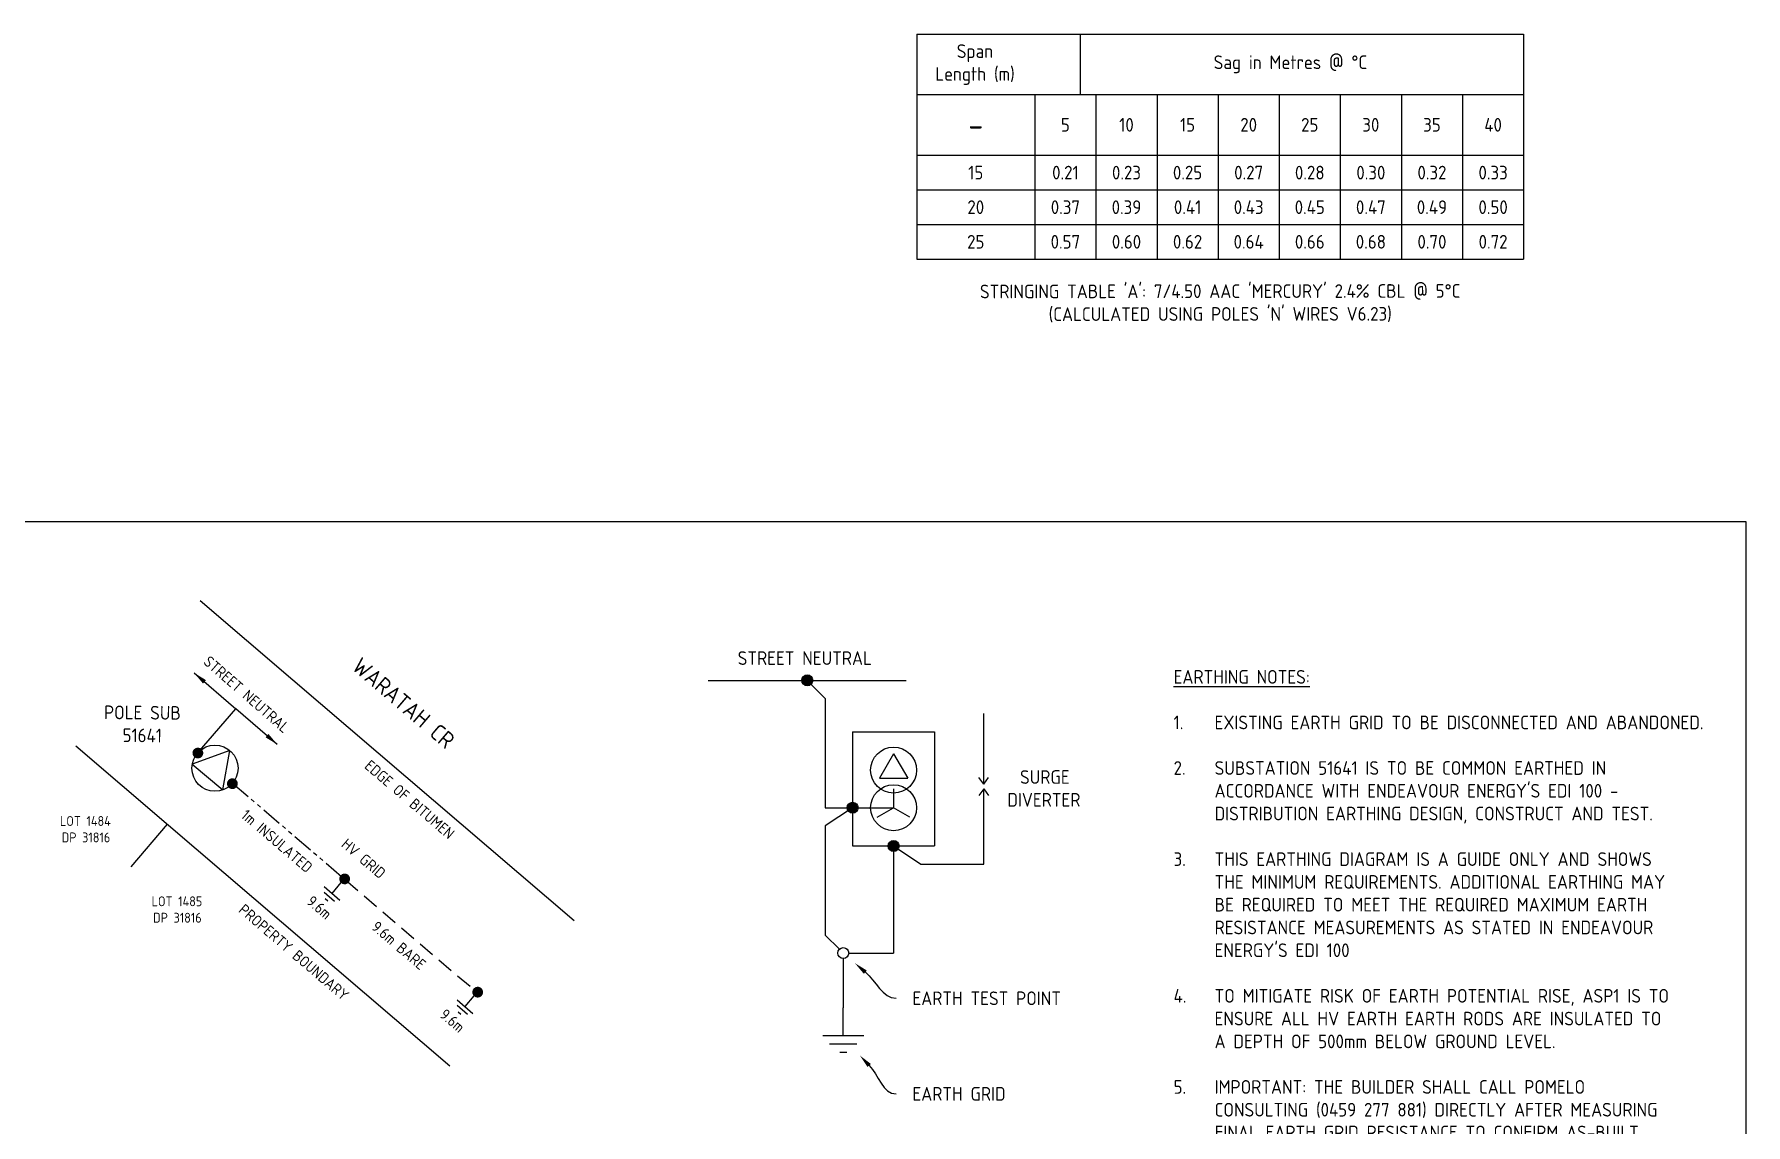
# Paper-space layout 'Sheet 2' of a CAD drawing. Header units: metres. Extents: x -31 to 813, y -3 to 583.
# Drawn here: x 140.7 to 453.9, y 159.9 to 359.4 of the extents above; entities that cross this region are included whole.
import ezdxf
from ezdxf import colors
from ezdxf.entities.mleader import LeaderData, LeaderLine
from ezdxf.math import Vec2, Vec3

# ---------------------------------------------------------------- set-up
doc = ezdxf.new("R2010")
doc.units = ezdxf.units.M
doc.linetypes.add('DASHED', pattern=[0.75, 0.5, -0.25])
doc.linetypes.add('PHANTOM2', pattern=[1.25, 0.625, -0.125, 0.125, -0.125, 0.125, -0.125])
doc.layers.get('0').update_dxf_attribs({"color": 6})
for name, color, linetype in [('_User Miscellaneous1', 7, 'Continuous'), ('_User Miscellaneous3', 7, 'Continuous'), ('_User Miscellaneous8', 7, 'Continuous'), ('Notes', 7, 'Continuous'), ('Notes_LV_MISC', 7, 'Continuous')]:
    doc.layers.add(name, color=color, linetype=linetype)
doc.styles.add('ieISOCP', font='isocp.shx')
doc.styles.add('ISOCP', font='isocp.shx', dxfattribs={"height": 1.75})
doc.styles.get("Standard").update_dxf_attribs({"font": 'isocp.shx'})
doc.linetypes.add('Cable New UG', pattern='A,7,-0.25,["x",Standard,S=2,R=0,X=0.2,Y=-0.8],-2.1', length=9.35)
doc.dimstyles.get("Standard").update_dxf_attribs({"dimtxt": 0.18, "dimasz": 0.18, "dimexe": 0.18, "dimexo": 0.0625, "dimgap": 0.09, "dimtad": 0, "dimtih": 1, "dimtoh": 1, "dimdec": 4, "dimzin": 0, "dimdsep": 46, "dimtxsty": 'Standard', "dimcen": 0.09, "dimadec": 0, "dimazin": 0, "dimtfac": 1, "dimtdec": 4, "dimtofl": 0, "dimtmove": 0, "dimatfit": 3, "dimfxl": 1, "dimtolj": 1, "dimtzin": 0, "dimarcsym": 0})

# ---------------------------------------------------------------- blocks, each defined once
blk = doc.blocks.new('*T157')
at = {"layer": '_User Miscellaneous8', "color": 0, "linetype": 'ByBlock', "lineweight": -2, "transparency": 16777216}
for p, q in [((0, 0), (111.07, 0)), ((0, 0), (0, -41.14)), ((111.07, 0), (111.07, -41.14)), ((0, -11), (111.07, -11)), ((21.62, -11), (21.62, -41.14)), ((32.8, -11), (32.8, -41.14)), ((43.98, -11), (43.98, -41.14)), ((55.16, -11), (55.16, -41.14)), ((66.34, -11), (66.34, -41.14)), ((77.52, -11), (77.52, -41.14)), ((88.7, -11), (88.7, -41.14)), ((99.88, -11), (99.88, -41.14)), ((0, -22.14), (111.07, -22.14)), ((0, -28.47), (111.07, -28.47)), ((0, -34.81), (111.07, -34.81)), ((0, -41.14), (111.07, -41.14))]:
    blk.add_line(p, q, dxfattribs=at)
at = {"layer": '_User Miscellaneous8', "color": 0, "linetype": 'Continuous', "transparency": 16777216, "attachment_point": 5}
for s, insert, char_height, width in [('                  Sag in Metres @ %%DC', (55.53, -5.5), 2.5, 108.066), ('5', (27.21, -16.57), 2.5, 8.1811), ('10', (38.39, -16.57), 2.5, 8.1811), ('15', (49.57, -16.57), 2.5, 8.1811), ('20', (60.75, -16.57), 2.5, 8.1811), ('25', (71.93, -16.57), 2.5, 8.1811), ('30', (83.11, -16.57), 2.5, 8.1811), ('35', (94.29, -16.57), 2.5, 8.1811), ('40', (105.48, -16.57), 2.5, 8.1811), ('-', (10.81, -16.57), 4.5, 18.6174), ('15', (10.81, -25.31), 2.5, 18.6174), ('0.21', (27.21, -25.31), 2.5, 8.1811), ('0.23', (38.39, -25.31), 2.5, 8.1811), ('0.25', (49.57, -25.31), 2.5, 8.1811), ('0.27', (60.75, -25.31), 2.5, 8.1811), ('0.28', (71.93, -25.31), 2.5, 8.1811), ('0.30', (83.11, -25.31), 2.5, 8.1811), ('0.32', (94.29, -25.31), 2.5, 8.1811), ('0.33', (105.48, -25.31), 2.5, 8.1811), ('20', (10.81, -31.64), 2.5, 18.6174), ('0.37', (27.21, -31.64), 2.5, 8.1811), ('0.39', (38.39, -31.64), 2.5, 8.1811), ('0.41', (49.57, -31.64), 2.5, 8.1811), ('0.43', (60.75, -31.64), 2.5, 8.1811), ('0.45', (71.93, -31.64), 2.5, 8.1811), ('0.47', (83.11, -31.64), 2.5, 8.1811), ('0.49', (94.29, -31.64), 2.5, 8.1811), ('0.50', (105.48, -31.64), 2.5, 8.1811), ('25', (10.81, -37.97), 2.5, 18.6174), ('0.57', (27.21, -37.97), 2.5, 8.1811), ('0.60', (38.39, -37.97), 2.5, 8.1811), ('0.62', (49.57, -37.97), 2.5, 8.1811), ('0.64', (60.75, -37.97), 2.5, 8.1811), ('0.66', (71.93, -37.97), 2.5, 8.1811), ('0.68', (83.11, -37.97), 2.5, 8.1811), ('0.70', (94.29, -37.97), 2.5, 8.1811), ('0.72', (105.48, -37.97), 2.5, 8.1811)]:
    blk.add_mtext(s, dxfattribs=dict(at, insert=insert, char_height=char_height, width=width))
blk = doc.blocks.new('m4')
at = {"layer": 'Notes', "color": 7, "linetype": 'Continuous'}
for points in [[(0, -1.95), (0, 0)], [(-1.43, -1.95), (1.43, -1.95)], [(-0.95, -2.52), (0.95, -2.52)], [(-0.24, -3.09), (0.24, -3.09)]]:
    blk.add_lwpolyline(points, dxfattribs=at)
blk = doc.blocks.new('Earth')
for p, q in [((0, -2.04), (0, 0)), ((-1.5, -2.04), (1.5, -2.04)), ((-1, -2.64), (1, -2.64)), ((-0.25, -3.24), (0.25, -3.24))]:
    blk.add_line(p, q)

psp = doc.layouts.new('Sheet 2')

# ---------------------------------------------------------------- hatches: boundary and pattern name
at = {"layer": 'Notes'}
h = psp.add_hatch(color=256, dxfattribs=at)
h.dxf.hatch_style = 1
h.paths.add_polyline_path([(281.161, 241.169, 1), (283.161, 241.169, 1)])
h = psp.add_hatch(color=256, dxfattribs=at)
edge = h.paths.add_edge_path()
edge.add_arc((170.643, 227.875), 0.992, -384.86664, -24.86664)
h = psp.add_hatch(color=256, dxfattribs=at)
edge = h.paths.add_edge_path()
edge.add_arc((176.962, 222.268), 0.992, -384.86664, -24.86664)
h = psp.add_hatch(color=256, dxfattribs=at)
h.dxf.hatch_style = 1
h.paths.add_polyline_path([(289.458, 217.872, 1), (291.458, 217.872, 1)])
h = psp.add_hatch(color=256, dxfattribs=at)
h.dxf.hatch_style = 1
h.paths.add_polyline_path([(296.958, 210.872, 1), (298.958, 210.872, 1)])
h = psp.add_hatch(color=256, dxfattribs=at)
edge = h.paths.add_edge_path()
edge.add_arc((197.505, 204.85), 0.992, -384.86664, -24.86664)
h = psp.add_hatch(color=256, dxfattribs=at)
edge = h.paths.add_edge_path()
edge.add_arc((221.851, 184.131), 0.992, -384.86664, -24.86664)

# ---------------------------------------------------------------- linework, layer by layer
at = {"layer": '_User Miscellaneous1', "flags": 128}
psp.add_lwpolyline([(175.184, 221.115), (176.517, 228.309), (169.621, 225.866), (175.184, 221.115)], dxfattribs=at)
at = {"layer": '_User Miscellaneous1'}
psp.add_circle((173.774, 225.097), 4.224, dxfattribs=at)
at = {"layer": '_User Miscellaneous8'}
psp.add_line((332.19, 348.365), (332.19, 359.365), dxfattribs=at)
at = {"layer": '_User Miscellaneous8', "color": 252, "linetype": 'Continuous', "true_color": 0x939598}
for p, q in [((171.049, 255.776), (187.997, 241.288)), ((187.997, 241.288), (239.497, 197.266))]:
    psp.add_line(p, q, dxfattribs=at)
at = {"layer": '_User Miscellaneous8', "color": 251, "linetype": 'Continuous', "true_color": 0x636466, "flags": 128}
for points in [[(148.307, 229.172), (165.254, 214.684), (216.755, 170.661)], [(165.034, 214.873), (158.377, 207.086)]]:
    psp.add_lwpolyline(points, dxfattribs=at)
at = {"layer": 'Notes', "color": 0, "linetype": 'PHANTOM2', "ltscale": 6}
psp.add_line((176.976, 222.342), (197.473, 204.881), dxfattribs=at)
at = {"layer": 'Notes', "color": 0, "linetype": 'DASHED', "ltscale": 6}
psp.add_line((197.631, 204.682), (221.822, 184.026), dxfattribs=at)
at = {"layer": 'Notes', "flags": 128}
for points in [[(126.966, 74.207), (126.966, 270.223), (453.91, 270.223), (453.91, 74.207), (126.966, 74.207)], [(264.044, 241.169), (300.278, 241.169)], [(282.161, 241.169), (285.458, 237.872)], [(285.458, 237.872), (285.458, 217.872)], [(314.456, 222.178), (314.456, 235.083)], [(290.458, 231.752), (290.458, 210.872)], [(290.458, 231.752), (305.458, 231.752)], [(305.458, 231.752), (305.458, 210.872)], [(297.958, 227.751), (295.361, 223.253)], [(297.958, 227.751), (300.555, 223.253)], [(295.361, 223.253), (300.555, 223.253)], [(314.456, 222.178), (313.572, 223.39)], [(314.456, 222.178), (315.34, 223.39)], [(297.958, 221.335), (297.958, 217.872)], [(302.958, 207.575), (314.456, 207.575), (314.456, 221.312)], [(314.456, 221.312), (313.572, 220.1)], [(314.456, 221.312), (315.34, 220.1)], [(285.458, 217.872), (297.958, 217.872)], [(290.458, 217.872), (285.458, 214.575)], [(294.959, 216.14), (297.958, 217.872)], [(300.957, 216.14), (297.958, 217.872)], [(285.458, 214.575), (285.458, 194.575)], [(290.458, 210.872), (305.458, 210.872)], [(297.958, 210.872), (297.958, 191.277)], [(297.958, 210.872), (302.958, 207.575)], [(285.458, 194.575), (288.048, 191.984)], [(289.755, 191.277), (297.958, 191.277)], [(288.755, 190.277), (288.755, 181.277)]]:
    psp.add_lwpolyline(points, dxfattribs=at)
at = {"layer": 'Notes', "color": 0, "ltscale": 6, "flags": 128}
psp.add_lwpolyline([(170.572, 227.851), (177.57, 235.986)], dxfattribs=at)
at = {"layer": 'Notes'}
for centre, radius in [((282.161, 241.169), 1), ((297.958, 224.752), 4.202), ((297.958, 217.872), 4.202), ((290.458, 217.872), 1), ((297.958, 210.872), 1), ((288.755, 191.277), 1)]:
    psp.add_circle(centre, radius, dxfattribs=at)

# ---------------------------------------------------------------- block references
psp.add_blockref('*T157', (302.191, 359.365))
at = {"layer": 'Notes', "color": 7, "xscale": 1.333333333333292, "yscale": 1.333333333333292, "zscale": 1.333333333333292, "rotation": 319.5067521434289}
for p in [(196.88, 204.182), (221.226, 183.463)]:
    psp.add_blockref('m4', p, dxfattribs=at)
at = {"layer": 'Notes_LV_MISC', "color": 7, "linetype": 'Cable New UG', "xscale": 2.5, "yscale": 2.5, "zscale": 2.5}
psp.add_blockref('Earth', (288.755, 181.277), dxfattribs=at)

# ---------------------------------------------------------------- texts
at = {"layer": '_User Miscellaneous1', "char_height": 2.5, "attachment_point": 2, "rotation": 0.07107}
for s, width, gutter_width, heights, insert in [('Span \\PLength (m)', 37.23686, 0, [12.017], (312.85, 357.527)), ("STRINGING TABLE 'A': {\\C7;7/4.50 AAC 'MERCURY'} 2.4% CBL @ 5%%DC\\P(CALCULATED USING POLES 'N' WIRES V6.23)", 92.86052, 4, [17.51], (357.724, 313.608))]:
    psp.add_mtext_dynamic_manual_height_columns(s, width=width, gutter_width=gutter_width, heights=heights, dxfattribs=dict(at, insert=insert))
at = {"layer": '_User Miscellaneous3', "color": 7, "linetype": 'Continuous', "insert": (349.202, 243.058), "char_height": 2.5, "attachment_point": 1, "style": 'ISOCP'}
psp.add_mtext_dynamic_manual_height_columns("{\\LEARTHING NOTES:\\P}\\P\\pi-7.5,l7.5,t7.5;1.^IEXISTING EARTH GRID TO BE DISCONNECTED AND ABANDONED.\\P\\pi0,l0,tz;\\P\\pi-7.5,l7.5,t7.5;2.^ISUBSTATION 51641 IS TO BE COMMON EARTHED IN ACCORDANCE WITH ENDEAVOUR ENERGY'S EDI 100 - DISTRIBUTION EARTHING DESIGN, CONSTRUCT AND TEST.\\P\\pi0,l0,tz;\\P\\pi-7.5,l7.5,t7.5;3.^ITHIS EARTHING DIAGRAM IS A GUIDE ONLY AND SHOWS THE MINIMUM REQUIREMENTS. ADDITIONAL EARTHING MAY BE REQUIRED TO MEET THE REQUIRED MAXIMUM EARTH RESISTANCE MEASUREMENTS AS STATED IN ENDEAVOUR ENERGY'S EDI 100\\P\\pi0,l0,tz;\\P\\pi-7.5,l7.5,t7.5;4.^ITO MITIGATE RISK OF EARTH POTENTIAL RISE, ASP1 IS TO ENSURE ALL HV EARTH EARTH RODS ARE INSULATED TO A DEPTH OF 500mm BELOW GROUND LEVEL. \\P\\pi0,l0,tz;\\P\\pi-7.5,l7.5,t7.5;5.^IIMPORTANT: THE BUILDER SHALL CALL POMELO CONSULTING (0459 277 881) DIRECTLY AFTER MEASURING FINAL EARTH GRID RESISTANCE TO CONFIRM AS-BUILT COMPLIANCE TO EDI 100. ADDITIONAL ELECTRODES MAY BE REQUIRED.\\P\\pi0,l0,tz;\\P\\pi-7.5,l7.5,t7.5;6.^IREFER DRAWING 348257 FOR POLE SUBSTATION COMMON EARTHING ARRANGEMENT.", width=92.3358, gutter_width=4, heights=[114.002], dxfattribs=at)
at = {"layer": '_User Miscellaneous3', "color": 7, "linetype": 'Continuous', "insert": (160.518, 236.517), "char_height": 2.5, "attachment_point": 2, "rotation": 359.48295}
psp.add_mtext_dynamic_manual_height_columns('POLE SUB\\P51641', width=28.34669, gutter_width=4, heights=[0], dxfattribs=at)
at = {"layer": '_User Miscellaneous8', "color": 251, "linetype": 'Continuous', "true_color": 0x636466, "char_height": 1.8, "attachment_point": 1}
for s, width, heights, insert in [('\\pi1.1578;LOT 1484\\P\\pi1.4732;DP 31816', 11.6756, [6.044], (144.238, 216.341)), ('\\pi1.7143;LOT 1485\\P\\pi1.977;DP 31816', 12.6832, [6.277], (160.46, 201.65))]:
    psp.add_mtext_dynamic_manual_height_columns(s, width=width, gutter_width=4, heights=heights, dxfattribs=dict(at, insert=insert))
at = {"layer": 'Notes', "color": 7, "style": 'ieISOCP'}
for s, height, rotation, p in [('STREET NEUTRAL', 2, 318.92228, (171.506, 244.312)), ('WARATAH CR', 3, 319.47607, (198.638, 243.311)), ('EDGE OF BITUMEN', 2, 319.47607, (200.971, 225.245)), ('1m INSULATED', 2, 319.57317, (178.36, 216.197)), ('HV GRID', 2, 319.57317, (196.722, 210.886)), ('9.6m', 2, 319.50675, (190.383, 200.436)), ('PROPERTY BOUNDARY', 2, 319.47607, (177.922, 198.898)), ('9.6m BARE', 2, 319.50675, (202.236, 195.779)), ('9.6m', 2, 319.50675, (214.729, 179.717))]:
    psp.add_text(s, height=height, rotation=rotation, dxfattribs=at).set_placement(p)
psp.add_text('STREET NEUTRAL', height=2.5, dxfattribs=at).set_placement((269.429, 243.993))
at = {"layer": 'Notes', "color": 7, "insert": (318.197, 224.734), "char_height": 2.5, "attachment_point": 1, "style": 'ieISOCP'}
psp.add_mtext_dynamic_manual_height_columns('\\pi2.9007;SURGE \\P\\pi0.57522;DIVERTER', width=14.90045, gutter_width=4, heights=[10.709], dxfattribs=at)

# ---------------------------------------------------------------- leaders
at = {"layer": '_User Miscellaneous1', "color": 7}
ml = psp.add_multileader_mtext('Standard', dxfattribs=at)
ml.set_content('{\\C0;EARTH TEST POINT}', color=7)
ml.set_leader_properties()
ml.build(insert=Vec2(0, 0))
ml.multileader.update_dxf_attribs({"leader_type": 2, "arrow_head_size": 2.5})
ctx = ml.context
ctx.base_point, ctx.char_height, ctx.arrow_head_size, ctx.landing_gap_size, ctx.plane_origin = Vec3(298.407, 183.01), 2.5, 2.5, 3, Vec3(253.178, 234.573)
notes = []
notes.append((ctx, [(0, (1, 1, 0), (290.407, 183.01), (1, 0), 8, [(0, [(290.891, 189.416)], 0, [])])]))
ctx.mtext.insert, ctx.mtext.width, ctx.mtext.defined_height, ctx.mtext.flow_direction = Vec3(301.407, 184.26), 28.46678, 9.01, 5
ml = psp.add_multileader_mtext('Standard', dxfattribs=at)
ml.set_content('{\\C0;EARTH GRID}', color=7)
ml.set_leader_properties()
ml.build(insert=Vec2(0, 0))
ml.multileader.update_dxf_attribs({"leader_type": 2, "arrow_head_size": 2.5})
ctx = ml.context
ctx.base_point, ctx.char_height, ctx.arrow_head_size, ctx.landing_gap_size, ctx.plane_origin = Vec3(298.407, 165.523), 2.5, 2.5, 3, Vec3(253.178, 217.086)
notes.append((ctx, [(0, (1, 1, 0), (290.407, 165.523), (1, 0), 8, [(0, [(291.788, 172.544)], 0, [])])]))
ctx.mtext.insert, ctx.mtext.width, ctx.mtext.defined_height, ctx.mtext.flow_direction = Vec3(301.407, 166.781), 28.46678, 9.01, 5
at = {"layer": 'Notes', "color": 0, "ltscale": 6}
for points in [[(169.958, 242.535), (177.57, 235.986)], [(185.182, 229.438), (177.57, 235.986)]]:
    psp.add_leader(points, dimstyle='Standard', override={"dimasz": 2.5}, dxfattribs=at)
for ctx, leaders in notes:
    for number, flags, end, landing, length, lines in leaders:
        leader = LeaderData()
        leader.index, (leader.has_last_leader_line, leader.has_dogleg_vector, leader.attachment_direction) = number, flags
        leader.last_leader_point, leader.dogleg_vector, leader.dogleg_length = Vec3(end), Vec3(landing), length
        for number, points, colour, breaks in lines:
            line = LeaderLine()
            line.index, line.vertices, line.color, line.breaks = number, Vec3.list(points), colors.encode_raw_color(colour), breaks
            leader.lines.append(line)
        ctx.leaders.append(leader)

doc.saveas('drawing.dxf')
